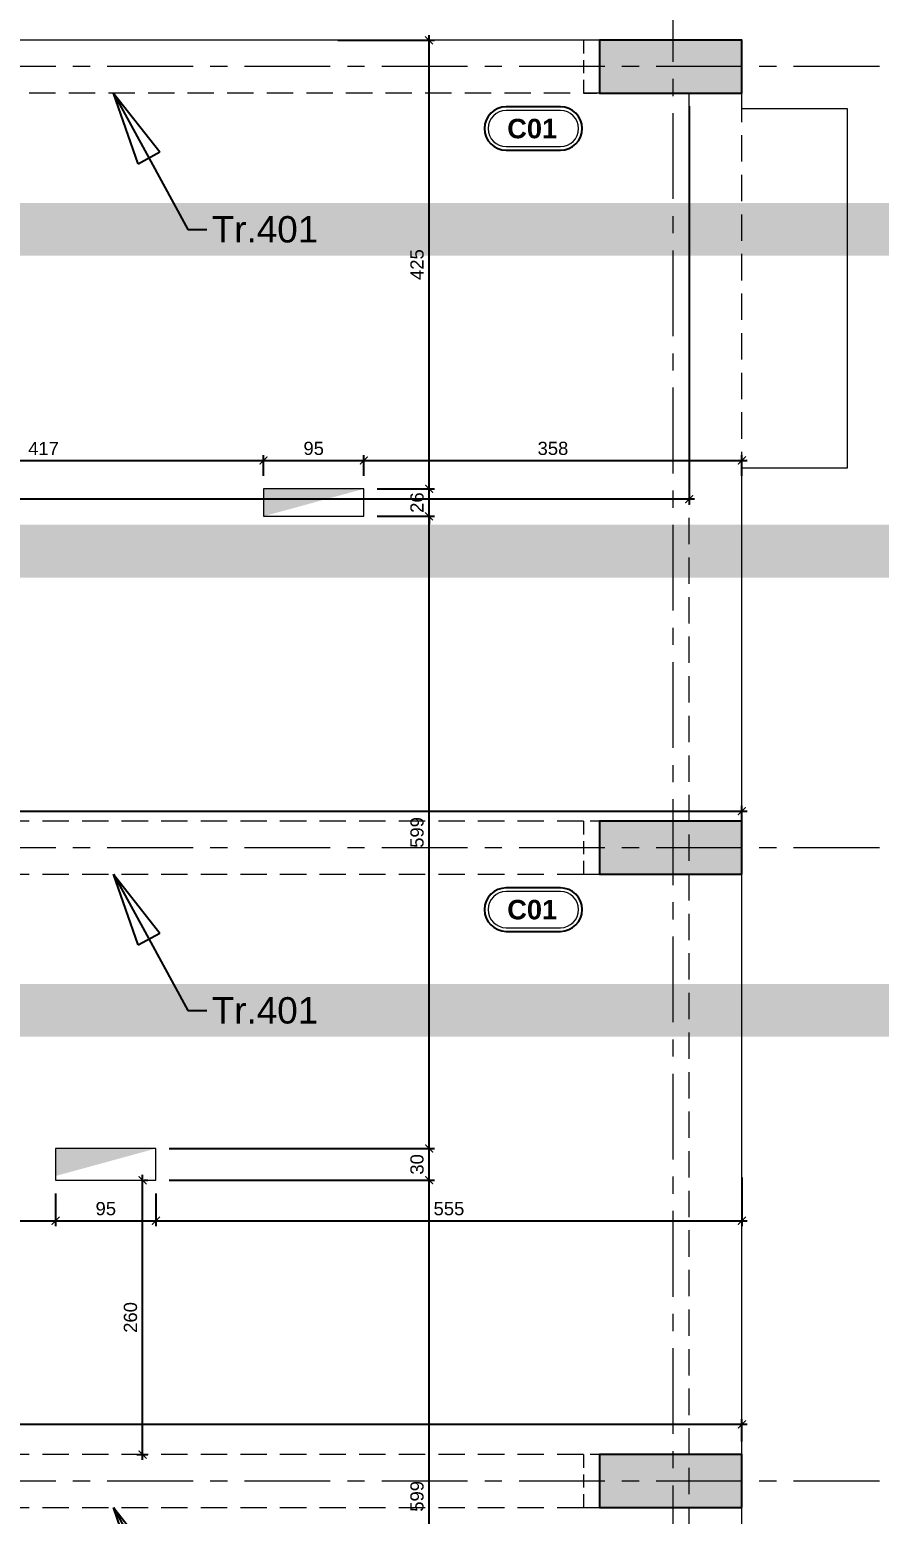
# Model space of a CAD drawing. Header units: centimetres. Extents: x 92587 to 105438, y -55119 to -48334.
# Drawn here: x 102409 to 103214, y -53454 to -52047 of the extents above; entities that cross this region are included whole.
import ezdxf
from ezdxf import colors
from ezdxf.entities.mleader import LeaderData, LeaderLine
from ezdxf.enums import TextEntityAlignment as Align
from ezdxf.math import Vec2, Vec3

# ---------------------------------------------------------------- set-up
doc = ezdxf.new("R2010")
doc.units = ezdxf.units.CM
doc.header["$LTSCALE"] = 50
doc.header["$MEASUREMENT"] = 0
for name, pattern in [('AXES', [2, 1.25, -0.25, 0.25, -0.25]), ('CACHE', [0.375, 0.25, -0.125]), ('CONTINU', [0])]:
    doc.linetypes.add(name, pattern=pattern)
doc.layers.get('0').update_dxf_attribs({"color": 8})
for name, color, linetype in [('AXES', 10, 'AXES'), ('BETON COUPE', 3, 'CONTINU'), ('BETON TRAME', 252, 'Continuous'), ('BORD', 5, 'Continuous'), ('PILIER', 7, 'Continuous')]:
    doc.layers.add(name, color=color, linetype=linetype)
for name, color, linetype, lineweight in [('BETON CACHE', 4, 'CACHE', 5), ('EXISTANT BORD', 251, 'Continuous', 60), ('PERCEMENT COTE', 251, 'Continuous', 13), ('PERCEMENT TRAME', 253, 'Continuous', 13)]:
    doc.layers.add(name, color=color, linetype=linetype, lineweight=lineweight)
doc.layers.add('PILIER PREFA SUP TRAME', color=7, linetype='Continuous', true_color=0xded1ff)
doc.styles.add('BRMNAMES', font='swisseb.ttf', dxfattribs={"height": 20})
doc.styles.add('RS_TEXT_1.100', font='arial.ttf', dxfattribs={"height": 25})
doc.styles.add('RS_TXT_50', font='arial.ttf', dxfattribs={"height": 12.5})
doc.dimstyles.new('RS_50CM_LINEAIRE', dxfattribs={"dimscale": 5, "dimtxt": 12.5, "dimasz": 1.5, "dimexe": 1, "dimexo": 2.5, "dimgap": 1, "dimtad": 1, "dimdec": 1, "dimrnd": 0.5, "dimdsep": 46, "dimtxsty": 'RS_TXT_50', "dimblk1": 'ARCHTICK', "dimblk2": 'ARCHTICK', "dimsah": 1, "dimcen": 2.5, "dimdle": 1, "dimclrt": 4, "dimadec": 0, "dimazin": 2, "dimtfac": 1, "dimtdec": 1, "dimtix": 1, "dimtmove": 2, "dimatfit": 3, "dimfxl": 1, "dimtolj": 1, "dimtzin": 0, "dimarcsym": 0})

# ---------------------------------------------------------------- blocks, each defined once
blk = doc.blocks.new('PILIER')
at = {"color": 252}
blk.add_lwpolyline([(1.563, 1.2), (-1.437, 1.2, 1), (-1.437, -1.2), (1.563, -1.2, 1), (1.563, 1.2, -1)], format="xyb", dxfattribs=at)
at = {"color": 10, "lineweight": 20}
blk.add_lwpolyline([(1.563, 1), (-1.437, 1, 1), (-1.437, -1), (1.563, -1, 1)], format="xyb", close=True, dxfattribs=at)
at = {"color": 7, "style": 'BRMNAMES'}
blk.add_attdef('PILIER_TEXTE', text='', height=1.076, dxfattribs=at).set_placement((0, 0), align=Align.MIDDLE_CENTER)
blk = doc.blocks.new('_Closed')
at = {"color": 0, "linetype": 'ByBlock', "lineweight": -2}
for p, q in [((-1, 0.167), (0, 0)), ((-1, 0.167), (-1, -0.167)), ((0, 0), (-1, -0.167)), ((0, 0), (-1, 0))]:
    blk.add_line(p, q, dxfattribs=at)
blk = doc.blocks.new('_ArchTick')
at = {"color": 0, "linetype": 'ByBlock', "const_width": 0.15}
blk.add_lwpolyline([(-0.5, -0.5), (0.5, 0.5)], dxfattribs=at)
blk = doc.blocks.new('*D2594')
at = {"layer": 'Defpoints', "color": 0, "transparency": 16777216}
for p in [(102630.5, -52455.5), (102630.5, -52482.4), (102213.6, -52552.4)]:
    blk.add_point(p, dxfattribs=at)
at = {"layer": 'PERCEMENT COTE', "color": 0, "lineweight": -2, "transparency": 16777216}
for p, q in [((102208.6, -52455.5), (102635.5, -52455.5)), ((102213.6, -52539.9), (102213.6, -52450.5)), ((102630.5, -52469.9), (102630.5, -52450.5))]:
    blk.add_line(p, q, dxfattribs=at)
at = {"layer": 'PERCEMENT COTE', "color": 0, "lineweight": -2, "transparency": 16777216, "xscale": 7.5, "yscale": 7.5, "zscale": 7.5, "rotation": 180}
blk.add_blockref('_ArchTick', (102213.6, -52455.5), dxfattribs=at)
at = {"layer": 'PERCEMENT COTE', "color": 0, "lineweight": -2, "transparency": 16777216, "xscale": 7.5, "yscale": 7.5, "zscale": 7.5}
blk.add_blockref('_ArchTick', (102630.5, -52455.5), dxfattribs=at)
at = {"layer": 'PERCEMENT COTE', "color": 4, "transparency": 16777216, "insert": (102422.1, -52444.2), "char_height": 12.5, "attachment_point": 5, "style": 'RS_TXT_50'}
blk.add_mtext('\\A1;417', dxfattribs=at)
blk = doc.blocks.new('*D2595')
at = {"layer": 'Defpoints', "color": 0, "transparency": 16777216}
for p in [(102725.5, -52455.5), (102630.5, -52482.4), (102725.5, -52482.4)]:
    blk.add_point(p, dxfattribs=at)
at = {"layer": 'PERCEMENT COTE', "color": 0, "lineweight": -2, "transparency": 16777216}
for p, q in [((102625.5, -52455.5), (102730.5, -52455.5)), ((102630.5, -52469.9), (102630.5, -52450.5)), ((102725.5, -52469.9), (102725.5, -52450.5))]:
    blk.add_line(p, q, dxfattribs=at)
at = {"layer": 'PERCEMENT COTE', "color": 0, "lineweight": -2, "transparency": 16777216, "xscale": 7.5, "yscale": 7.5, "zscale": 7.5, "rotation": 180}
blk.add_blockref('_ArchTick', (102630.5, -52455.5), dxfattribs=at)
at = {"layer": 'PERCEMENT COTE', "color": 0, "lineweight": -2, "transparency": 16777216, "xscale": 7.5, "yscale": 7.5, "zscale": 7.5}
blk.add_blockref('_ArchTick', (102725.5, -52455.5), dxfattribs=at)
at = {"layer": 'PERCEMENT COTE', "color": 4, "transparency": 16777216, "insert": (102678, -52444.1), "char_height": 12.5, "attachment_point": 5, "style": 'RS_TXT_50'}
blk.add_mtext('\\A1;95', dxfattribs=at)
blk = doc.blocks.new('*D2596')
at = {"layer": 'Defpoints', "color": 0, "transparency": 16777216}
for p in [(103083.6, -52455.5), (102725.5, -52482.4), (103083.6, -52482.4)]:
    blk.add_point(p, dxfattribs=at)
at = {"layer": 'PERCEMENT COTE', "color": 0, "lineweight": -2, "transparency": 16777216}
for p, q in [((102720.5, -52455.5), (103088.6, -52455.5)), ((102725.5, -52469.9), (102725.5, -52450.5)), ((103083.6, -52469.9), (103083.6, -52450.5))]:
    blk.add_line(p, q, dxfattribs=at)
at = {"layer": 'PERCEMENT COTE', "color": 0, "lineweight": -2, "transparency": 16777216, "xscale": 7.5, "yscale": 7.5, "zscale": 7.5, "rotation": 180}
blk.add_blockref('_ArchTick', (102725.5, -52455.5), dxfattribs=at)
at = {"layer": 'PERCEMENT COTE', "color": 0, "lineweight": -2, "transparency": 16777216, "xscale": 7.5, "yscale": 7.5, "zscale": 7.5}
blk.add_blockref('_ArchTick', (103083.6, -52455.5), dxfattribs=at)
at = {"layer": 'PERCEMENT COTE', "color": 4, "transparency": 16777216, "insert": (102904.6, -52444.1), "char_height": 12.5, "attachment_point": 5, "style": 'RS_TXT_50'}
blk.add_mtext('\\A1;358', dxfattribs=at)
blk = doc.blocks.new('*D2604')
at = {"layer": 'Defpoints', "color": 0, "transparency": 16777216}
for p in [(102433.6, -53137.4), (102248.6, -53143.8), (102433.6, -53175.8)]:
    blk.add_point(p, dxfattribs=at)
at = {"layer": 'PERCEMENT COTE', "color": 0, "lineweight": -2, "transparency": 16777216}
for p, q in [((102433.6, -53149.9), (102433.6, -53180.8)), ((102248.6, -53156.3), (102248.6, -53180.8)), ((102243.6, -53175.8), (102438.6, -53175.8))]:
    blk.add_line(p, q, dxfattribs=at)
at = {"layer": 'PERCEMENT COTE', "color": 0, "lineweight": -2, "transparency": 16777216, "xscale": 7.5, "yscale": 7.5, "zscale": 7.5, "rotation": 180}
blk.add_blockref('_ArchTick', (102248.6, -53175.8), dxfattribs=at)
at = {"layer": 'PERCEMENT COTE', "color": 0, "lineweight": -2, "transparency": 16777216, "xscale": 7.5, "yscale": 7.5, "zscale": 7.5}
blk.add_blockref('_ArchTick', (102433.6, -53175.8), dxfattribs=at)
at = {"layer": 'PERCEMENT COTE', "color": 4, "transparency": 16777216, "insert": (102341.1, -53164.4), "char_height": 12.5, "attachment_point": 5, "style": 'RS_TXT_50'}
blk.add_mtext('\\A1;185', dxfattribs=at)
blk = doc.blocks.new('*D2605')
at = {"layer": 'Defpoints', "color": 0, "transparency": 16777216}
for p in [(102433.6, -53137.4), (102528.6, -53137.4), (102528.6, -53175.8)]:
    blk.add_point(p, dxfattribs=at)
at = {"layer": 'PERCEMENT COTE', "color": 0, "lineweight": -2, "transparency": 16777216}
for p, q in [((102433.6, -53149.9), (102433.6, -53180.8)), ((102528.6, -53149.9), (102528.6, -53180.8)), ((102428.6, -53175.8), (102533.6, -53175.8))]:
    blk.add_line(p, q, dxfattribs=at)
at = {"layer": 'PERCEMENT COTE', "color": 0, "lineweight": -2, "transparency": 16777216, "xscale": 7.5, "yscale": 7.5, "zscale": 7.5, "rotation": 180}
blk.add_blockref('_ArchTick', (102433.6, -53175.8), dxfattribs=at)
at = {"layer": 'PERCEMENT COTE', "color": 0, "lineweight": -2, "transparency": 16777216, "xscale": 7.5, "yscale": 7.5, "zscale": 7.5}
blk.add_blockref('_ArchTick', (102528.6, -53175.8), dxfattribs=at)
at = {"layer": 'PERCEMENT COTE', "color": 4, "transparency": 16777216, "insert": (102481.1, -53164.4), "char_height": 12.5, "attachment_point": 5, "style": 'RS_TXT_50'}
blk.add_mtext('\\A1;95', dxfattribs=at)
blk = doc.blocks.new('*D2606')
at = {"layer": 'Defpoints', "color": 0, "transparency": 16777216}
for p in [(103083.6, -53122.4), (102528.6, -53137.4), (103083.6, -53175.8)]:
    blk.add_point(p, dxfattribs=at)
at = {"layer": 'PERCEMENT COTE', "color": 0, "lineweight": -2, "transparency": 16777216}
for p, q in [((103083.6, -53134.9), (103083.6, -53180.8)), ((102528.6, -53149.9), (102528.6, -53180.8)), ((102523.6, -53175.8), (103088.6, -53175.8))]:
    blk.add_line(p, q, dxfattribs=at)
at = {"layer": 'PERCEMENT COTE', "color": 0, "lineweight": -2, "transparency": 16777216, "xscale": 7.5, "yscale": 7.5, "zscale": 7.5, "rotation": 180}
blk.add_blockref('_ArchTick', (102528.6, -53175.8), dxfattribs=at)
at = {"layer": 'PERCEMENT COTE', "color": 0, "lineweight": -2, "transparency": 16777216, "xscale": 7.5, "yscale": 7.5, "zscale": 7.5}
blk.add_blockref('_ArchTick', (103083.6, -53175.8), dxfattribs=at)
at = {"layer": 'PERCEMENT COTE', "color": 4, "transparency": 16777216, "insert": (102806.1, -53164.4), "char_height": 12.5, "attachment_point": 5, "style": 'RS_TXT_50'}
blk.add_mtext('\\A1;555', dxfattribs=at)
blk = doc.blocks.new('*D2618')
at = {"layer": 'Defpoints', "color": 0, "transparency": 16777216}
for p in [(102528.6, -53137.4), (102787.3, -53137.4), (102756.6, -53736.4)]:
    blk.add_point(p, dxfattribs=at)
at = {"layer": 'PERCEMENT COTE', "color": 0, "lineweight": -2, "transparency": 16777216}
for p, q in [((102541.1, -53137.4), (102792.3, -53137.4)), ((102787.3, -53741.4), (102787.3, -53132.4)), ((102769.1, -53736.4), (102792.3, -53736.4))]:
    blk.add_line(p, q, dxfattribs=at)
at = {"layer": 'PERCEMENT COTE', "color": 0, "lineweight": -2, "transparency": 16777216, "xscale": 7.5, "yscale": 7.5, "zscale": 7.5}
for p, rotation in [((102787.3, -53137.4), 90), ((102787.3, -53736.4), 270)]:
    blk.add_blockref('_ArchTick', p, dxfattribs=dict(at, rotation=rotation))
at = {"layer": 'PERCEMENT COTE', "color": 4, "transparency": 16777216, "insert": (102775.9, -53436.9), "char_height": 12.5, "attachment_point": 5, "rotation": 90, "style": 'RS_TXT_50'}
blk.add_mtext('\\A1;599', dxfattribs=at)
blk = doc.blocks.new('*D2619')
at = {"layer": 'Defpoints', "color": 0, "transparency": 16777216}
for p in [(102528.6, -53107.4), (102787.3, -53107.4), (102528.6, -53137.4)]:
    blk.add_point(p, dxfattribs=at)
at = {"layer": 'PERCEMENT COTE', "color": 0, "lineweight": -2, "transparency": 16777216}
for p, q in [((102541.1, -53107.4), (102792.3, -53107.4)), ((102787.3, -53142.4), (102787.3, -53102.4)), ((102541.1, -53137.4), (102792.3, -53137.4))]:
    blk.add_line(p, q, dxfattribs=at)
at = {"layer": 'PERCEMENT COTE', "color": 0, "lineweight": -2, "transparency": 16777216, "xscale": 7.5, "yscale": 7.5, "zscale": 7.5}
for p, rotation in [((102787.3, -53107.4), 90), ((102787.3, -53137.4), 270)]:
    blk.add_blockref('_ArchTick', p, dxfattribs=dict(at, rotation=rotation))
at = {"layer": 'PERCEMENT COTE', "color": 4, "transparency": 16777216, "insert": (102775.9, -53122.4), "char_height": 12.5, "attachment_point": 5, "rotation": 90, "style": 'RS_TXT_50'}
blk.add_mtext('\\A1;30', dxfattribs=at)
blk = doc.blocks.new('*D2620')
at = {"layer": 'Defpoints', "color": 0, "transparency": 16777216}
for p in [(102725.5, -52508.4), (102787.3, -52508.4), (102528.6, -53107.4)]:
    blk.add_point(p, dxfattribs=at)
at = {"layer": 'PERCEMENT COTE', "color": 0, "lineweight": -2, "transparency": 16777216}
for p, q in [((102787.3, -53112.4), (102787.3, -52503.4)), ((102738, -52508.4), (102792.3, -52508.4)), ((102541.1, -53107.4), (102792.3, -53107.4))]:
    blk.add_line(p, q, dxfattribs=at)
at = {"layer": 'PERCEMENT COTE', "color": 0, "lineweight": -2, "transparency": 16777216, "xscale": 7.5, "yscale": 7.5, "zscale": 7.5}
for p, rotation in [((102787.3, -52508.4), 90), ((102787.3, -53107.4), 270)]:
    blk.add_blockref('_ArchTick', p, dxfattribs=dict(at, rotation=rotation))
at = {"layer": 'PERCEMENT COTE', "color": 4, "transparency": 16777216, "insert": (102775.9, -52807.9), "char_height": 12.5, "attachment_point": 5, "rotation": 90, "style": 'RS_TXT_50'}
blk.add_mtext('\\A1;599', dxfattribs=at)
blk = doc.blocks.new('*D2621')
at = {"layer": 'Defpoints', "color": 0, "transparency": 16777216}
for p in [(102725.5, -52482.4), (102787.3, -52482.4), (102725.5, -52508.4)]:
    blk.add_point(p, dxfattribs=at)
at = {"layer": 'PERCEMENT COTE', "color": 0, "lineweight": -2, "transparency": 16777216}
for p, q in [((102787.3, -52482.4), (102787.3, -52474.9)), ((102738, -52482.4), (102792.3, -52482.4)), ((102787.3, -52508.4), (102787.3, -52482.4)), ((102738, -52508.4), (102792.3, -52508.4)), ((102787.3, -52508.4), (102787.3, -52515.9))]:
    blk.add_line(p, q, dxfattribs=at)
at = {"layer": 'PERCEMENT COTE', "color": 0, "lineweight": -2, "transparency": 16777216, "xscale": 7.5, "yscale": 7.5, "zscale": 7.5}
for p, rotation in [((102787.3, -52482.4), 270), ((102787.3, -52508.4), 90)]:
    blk.add_blockref('_ArchTick', p, dxfattribs=dict(at, rotation=rotation))
at = {"layer": 'PERCEMENT COTE', "color": 4, "transparency": 16777216, "insert": (102775.9, -52495.4), "char_height": 12.5, "attachment_point": 5, "rotation": 90, "style": 'RS_TXT_50'}
blk.add_mtext('\\A1;26', dxfattribs=at)
blk = doc.blocks.new('*D2622')
at = {"layer": 'Defpoints', "color": 0, "transparency": 16777216}
for p in [(102688.3, -52057.4), (102787.3, -52057.4), (102725.5, -52482.4)]:
    blk.add_point(p, dxfattribs=at)
at = {"layer": 'PERCEMENT COTE', "color": 0, "lineweight": -2, "transparency": 16777216}
for p, q in [((102787.3, -52487.4), (102787.3, -52052.4)), ((102700.8, -52057.4), (102792.3, -52057.4)), ((102738, -52482.4), (102792.3, -52482.4))]:
    blk.add_line(p, q, dxfattribs=at)
at = {"layer": 'PERCEMENT COTE', "color": 0, "lineweight": -2, "transparency": 16777216, "xscale": 7.5, "yscale": 7.5, "zscale": 7.5}
for p, rotation in [((102787.3, -52057.4), 90), ((102787.3, -52482.4), 270)]:
    blk.add_blockref('_ArchTick', p, dxfattribs=dict(at, rotation=rotation))
at = {"layer": 'PERCEMENT COTE', "color": 4, "transparency": 16777216, "insert": (102775.9, -52269.9), "char_height": 12.5, "attachment_point": 5, "rotation": 90, "style": 'RS_TXT_50'}
blk.add_mtext('\\A1;425', dxfattribs=at)
blk = doc.blocks.new('*D2635')
at = {"layer": 'Defpoints', "color": 0, "transparency": 16777216}
for p in [(102505, -53137.4), (102515.9, -53137.4), (102498, -53397.4)]:
    blk.add_point(p, dxfattribs=at)
at = {"layer": 'PERCEMENT COTE', "color": 0, "lineweight": -2, "transparency": 16777216}
for p, q in [((102515.9, -53402.4), (102515.9, -53132.4)), ((102517.5, -53137.4), (102520.9, -53137.4)), ((102510.5, -53397.4), (102520.9, -53397.4))]:
    blk.add_line(p, q, dxfattribs=at)
at = {"layer": 'PERCEMENT COTE', "color": 0, "lineweight": -2, "transparency": 16777216, "xscale": 7.5, "yscale": 7.5, "zscale": 7.5}
for p, rotation in [((102515.9, -53137.4), 90), ((102515.9, -53397.4), 270)]:
    blk.add_blockref('_ArchTick', p, dxfattribs=dict(at, rotation=rotation))
at = {"layer": 'PERCEMENT COTE', "color": 4, "transparency": 16777216, "insert": (102504.5, -53267.4), "char_height": 12.5, "attachment_point": 5, "rotation": 90, "style": 'RS_TXT_50'}
blk.add_mtext('\\A1;260', dxfattribs=at)
blk = doc.blocks.new('*D2719')
at = {"layer": 'BETON COUPE', "color": 0, "lineweight": -2, "transparency": 16777216}
for p, q in [((100933.6, -52119.9), (100933.6, -52497.1)), ((103033.6, -52119.9), (103033.6, -52497.1)), ((103038.6, -52492.1), (100928.6, -52492.1))]:
    blk.add_line(p, q, dxfattribs=at)
at = {"layer": 'Defpoints', "color": 0, "transparency": 16777216}
for p in [(100933.6, -52107.4), (103033.6, -52107.4), (100933.6, -52492.1)]:
    blk.add_point(p, dxfattribs=at)
at = {"layer": 'BETON COUPE', "color": 0, "lineweight": -2, "transparency": 16777216, "xscale": 7.5, "yscale": 7.5, "zscale": 7.5, "rotation": 180}
blk.add_blockref('_ArchTick', (100933.6, -52492.1), dxfattribs=at)
at = {"layer": 'BETON COUPE', "color": 0, "lineweight": -2, "transparency": 16777216, "xscale": 7.5, "yscale": 7.5, "zscale": 7.5}
blk.add_blockref('_ArchTick', (103033.6, -52492.1), dxfattribs=at)
at = {"layer": 'BETON COUPE', "color": 4, "transparency": 16777216, "insert": (101983.6, -52480.8), "char_height": 12.5, "attachment_point": 5, "style": 'RS_TXT_50'}
blk.add_mtext('\\A1;2100', dxfattribs=at)
blk = doc.blocks.new('*D2720')
at = {"layer": 'BETON COUPE', "color": 0, "lineweight": -2, "transparency": 16777216}
for p, q in [((100883.6, -52834.9), (100883.6, -52782.8)), ((103083.6, -52834.9), (103083.6, -52782.8)), ((100878.6, -52787.8), (103088.6, -52787.8))]:
    blk.add_line(p, q, dxfattribs=at)
at = {"layer": 'Defpoints', "color": 0, "transparency": 16777216}
for p in [(103083.6, -52787.8), (100883.6, -52847.4), (103083.6, -52847.4)]:
    blk.add_point(p, dxfattribs=at)
at = {"layer": 'BETON COUPE', "color": 0, "lineweight": -2, "transparency": 16777216, "xscale": 7.5, "yscale": 7.5, "zscale": 7.5, "rotation": 180}
blk.add_blockref('_ArchTick', (100883.6, -52787.8), dxfattribs=at)
at = {"layer": 'BETON COUPE', "color": 0, "lineweight": -2, "transparency": 16777216, "xscale": 7.5, "yscale": 7.5, "zscale": 7.5}
blk.add_blockref('_ArchTick', (103083.6, -52787.8), dxfattribs=at)
at = {"layer": 'BETON COUPE', "color": 4, "transparency": 16777216, "insert": (101983.6, -52776.4), "char_height": 12.5, "attachment_point": 5, "style": 'RS_TXT_50'}
blk.add_mtext('\\A1;2200', dxfattribs=at)
blk = doc.blocks.new('*D2721')
at = {"layer": 'BETON COUPE', "color": 0, "lineweight": -2, "transparency": 16777216}
for p, q in [((100883.6, -53384.9), (100883.6, -53363.7)), ((103083.6, -53384.9), (103083.6, -53363.7)), ((103088.6, -53368.7), (100878.6, -53368.7))]:
    blk.add_line(p, q, dxfattribs=at)
at = {"layer": 'Defpoints', "color": 0, "transparency": 16777216}
for p in [(100883.6, -53368.7), (100883.6, -53397.4), (103083.6, -53397.4)]:
    blk.add_point(p, dxfattribs=at)
at = {"layer": 'BETON COUPE', "color": 0, "lineweight": -2, "transparency": 16777216, "xscale": 7.5, "yscale": 7.5, "zscale": 7.5, "rotation": 180}
blk.add_blockref('_ArchTick', (100883.6, -53368.7), dxfattribs=at)
at = {"layer": 'BETON COUPE', "color": 0, "lineweight": -2, "transparency": 16777216, "xscale": 7.5, "yscale": 7.5, "zscale": 7.5}
blk.add_blockref('_ArchTick', (103083.6, -53368.7), dxfattribs=at)
at = {"layer": 'BETON COUPE', "color": 4, "transparency": 16777216, "insert": (101983.6, -53357.3), "char_height": 12.5, "attachment_point": 5, "style": 'RS_TXT_50'}
blk.add_mtext('\\A1;2200', dxfattribs=at)

msp = doc.modelspace()

# ---------------------------------------------------------------- hatches: boundary and pattern name
at = {"layer": 'BETON TRAME', "transparency": 33554559}
h = msp.add_hatch(color=256, dxfattribs=at)
h.dxf.hatch_style = 1
h.paths.add_polyline_path([(102213.57, -52797.36), (102248.57, -52797.36), (102248.57, -53447.36), (102213.57, -53447.36), (102213.57, -53272.36), (101753.57, -53272.36), (101753.57, -53447.36), (101718.57, -53447.36), (101718.57, -52797.36), (101753.57, -52797.36), (101753.57, -53232.36), (101963.57, -53232.36), (101963.57, -52902.36), (102003.57, -52902.36), (102003.57, -53232.36), (102213.57, -53232.36)])
h.paths.add_polyline_path([(103083.57, -54122.36), (103083.57, -54072.36), (102948.57, -54072.36), (102948.57, -54122.36)])
h.paths.add_polyline_path([(102348.57, -54122.36), (102348.57, -54072.36), (102213.57, -54072.36), (102213.57, -54122.36)])
h.paths.add_polyline_path([(101753.57, -54122.36), (101753.57, -54072.36), (101618.57, -54072.36), (101618.57, -54122.36)])
h.paths.add_polyline_path([(101018.57, -54122.36), (101018.57, -54072.36), (100883.57, -54072.36), (100883.57, -54122.36)])
h.paths.add_polyline_path([(101018.57, -53447.36), (101018.57, -53397.36), (100883.57, -53397.36), (100883.57, -53447.36)])
h.paths.add_polyline_path([(103083.57, -53447.36), (103083.57, -53397.36), (102948.57, -53397.36), (102948.57, -53447.36)])
h.paths.add_polyline_path([(103083.57, -52847.36), (103083.57, -52797.36), (102948.57, -52797.36), (102948.57, -52847.36)])
h.paths.add_polyline_path([(101018.57, -52847.36), (101018.57, -52797.36), (100883.57, -52797.36), (100883.57, -52847.36)])
h.paths.add_polyline_path([(101018.57, -52107.36), (101018.57, -52057.36), (100883.57, -52057.36), (100883.57, -52107.36)])
h.paths.add_polyline_path([(102948.57, -52057.36), (102948.57, -52107.36), (103083.57, -52107.36), (103083.57, -52057.36)])
h.paths.add_polyline_path([(102253.57, -52107.36), (102253.57, -52057.36), (102143.57, -52057.36), (102143.57, -52107.36)])
h.paths.add_polyline_path([(101823.57, -52107.36), (101823.57, -52057.36), (101713.57, -52057.36), (101713.57, -52107.36)])
h.paths.add_polyline_path([(101848.57, -52057.36), (101823.57, -52057.36), (101823.57, -52562.36), (101848.57, -52562.36)])
h.paths.add_polyline_path([(102143.57, -52057.36), (102118.57, -52057.36), (102118.57, -52562.36), (102143.57, -52562.36)])

# ---------------------------------------------------------------- linework, layer by layer
at = {"layer": 'AXES', "lineweight": 5, "ltscale": 1.3}
for p, q in [((103018.57, -54417.76), (103018.57, -51920.77)), ((103473.75, -52082.36), (99404.26, -52082.36)), ((103473.75, -52822.36), (99404.26, -52822.36)), ((103473.75, -53422.36), (99404.26, -53422.36))]:
    msp.add_line(p, q, dxfattribs=at)
at = {"layer": 'BETON CACHE', "lineweight": 5, "ltscale": 2}
for points in [[(100883.57, -54122.36), (103083.57, -54122.36), (103083.57, -52057.36), (100883.57, -52057.36)], [(100933.57, -54072.36), (103033.57, -54072.36), (103033.57, -52107.36), (100933.57, -52107.36)], [(100883.57, -52847.36), (103083.57, -52847.36), (103083.57, -52797.36), (100883.57, -52797.36)], [(103083.57, -53397.36), (100883.57, -53397.36), (100883.57, -53447.36), (103083.57, -53447.36)]]:
    msp.add_lwpolyline(points, close=True, dxfattribs=at)
at = {"layer": 'BETON COUPE'}
for points in [[(102948.57, -52057.36), (102948.57, -52107.36), (103083.57, -52107.36), (103083.57, -52057.36)], [(103083.57, -52847.36), (103083.57, -52797.36), (102948.57, -52797.36), (102948.57, -52847.36)], [(103083.57, -53447.36), (103083.57, -53397.36), (102948.57, -53397.36), (102948.57, -53447.36)]]:
    msp.add_lwpolyline(points, close=True, dxfattribs=at)
at = {"layer": 'BORD', "lineweight": 5, "ltscale": 0.5}
msp.add_lwpolyline([(103083.57, -53782.36), (103083.57, -52462.36), (103183.57, -52462.36), (103183.57, -52122.36), (103083.57, -52122.36), (103083.57, -52057.36), (100883.57, -52057.36), (100378.57, -52057.36), (100378.57, -53422.36), (100883.57, -53422.36), (100883.57, -53782.36)], dxfattribs=at)
for points in [[(102725.54, -52482.36), (102630.54, -52482.36), (102630.54, -52508.36), (102725.54, -52508.36)], [(102433.57, -53137.36), (102528.57, -53137.36), (102528.57, -53107.36), (102433.57, -53107.36)]]:
    msp.add_lwpolyline(points, close=True, dxfattribs=at)
at = {"layer": 'EXISTANT BORD', "linetype": 'CACHE', "lineweight": 13}
for points in [[(102933.57, -52057.36), (102933.57, -52107.36), (103083.57, -52107.36), (103083.57, -52057.36)], [(103083.57, -52847.36), (103083.57, -52797.36), (102933.57, -52797.36), (102933.57, -52847.36)], [(103083.57, -53447.36), (103083.57, -53397.36), (102933.57, -53397.36), (102933.57, -53447.36)]]:
    msp.add_lwpolyline(points, close=True, dxfattribs=at)
at = {"layer": 'PERCEMENT TRAME'}
for points in [[(102630.54, -52508.36), (102630.54, -52482.36), (102725.54, -52482.36)], [(102433.57, -53133.36), (102433.57, -53107.36), (102528.57, -53107.36)]]:
    msp.add_solid(points, dxfattribs=at)

# ---------------------------------------------------------------- block references
at = {"layer": 'PILIER', "xscale": 17.145, "yscale": 17.145, "zscale": 17.145}
for p in [(102884.96, -52141.03), (102884.96, -52881.03)]:
    msp.add_blockref('PILIER', p, dxfattribs=at).add_auto_attribs({'PILIER_TEXTE': 'C01'})

# ---------------------------------------------------------------- dimensions: what is measured, and where the dimension line sits
at = {"layer": 'BETON COUPE'}
dim = msp.add_linear_dim(base=(100883.57, -53368.73), p1=(103083.57, -53397.36), p2=(100883.57, -53397.36), dimstyle='RS_50CM_LINEAIRE', dxfattribs=at)
dim.commit()
dim.dimension.update_dxf_attribs({"geometry": '*D2721', "text_midpoint": (101983.57, -53357.35)})
at = {"layer": 'PERCEMENT COTE'}
for base, p1, p2, picture, middle in [((102787.28, -53107.36), (102528.57, -53137.36), (102528.57, -53107.36), '*D2619', (102775.89, -53122.36)), ((102515.89, -53137.36), (102498.04, -53397.36), (102505, -53137.36), '*D2635', (102504.5, -53267.36))]:
    dim = msp.add_linear_dim(base=base, p1=p1, p2=p2, angle=90, dimstyle='RS_50CM_LINEAIRE', dxfattribs=at)
    dim.commit()
    dim.dimension.update_dxf_attribs({"geometry": picture, "text_midpoint": middle})
for base, p1, p2, picture, middle in [((103083.57, -53175.75), (102528.57, -53137.36), (103083.57, -53122.36), '*D2606', (102806.07, -53164.4)), ((102433.57, -53175.75), (102248.57, -53143.82), (102433.57, -53137.36), '*D2604', (102341.07, -53164.37)), ((102528.57, -53175.75), (102433.57, -53137.36), (102528.57, -53137.36), '*D2605', (102481.07, -53164.37))]:
    dim = msp.add_linear_dim(base=base, p1=p1, p2=p2, dimstyle='RS_50CM_LINEAIRE', dxfattribs=at)
    dim.commit()
    dim.dimension.update_dxf_attribs({"geometry": picture, "text_midpoint": middle})

# ---------------------------------------------------------------- next in the draw order: leaders
at = {"layer": 'PILIER PREFA SUP TRAME'}
ml = msp.add_multileader_mtext('Standard', dxfattribs=at)
ml.set_content('Tr.401', color=256, style='RS_TEXT_1.100')
ml.set_leader_properties()
ml.set_arrow_properties(name='CLOSED')
ml.build(insert=Vec2(0, 0))
ml.multileader.update_dxf_attribs({"text_right_attachment_type": 6, "dogleg_length": 0.36, "arrow_head_size": 70, "scale": 50})
ctx = ml.context
ctx.base_point, ctx.scale, ctx.char_height, ctx.arrow_head_size, ctx.landing_gap_size, ctx.plane_origin = Vec3(102576.9, -52236.67), 50, 25, 70, 4.5, Vec3(102488.41, -52107.36)
ctx.right_attachment = 6
notes = []
notes.append((ctx, [(0, (1, 1, 0), (102558.9, -52236.67), (1, 0), 18, [(0, [(102488.41, -52107.36)], 0, [])])]))
ctx.mtext.insert, ctx.mtext.flow_direction = Vec3(102581.4, -52223.96), 5
ctx.mtext.has_bg_fill, ctx.mtext.bg_color, ctx.mtext.bg_scale_factor, ctx.mtext.bg_transparency, ctx.mtext.use_window_bg_color = 1, -1023410146, 1.5, 0, 0
ml = msp.add_multileader_mtext('Standard', dxfattribs=at)
ml.set_content('Tr.404', color=256, style='RS_TEXT_1.100')
ml.set_leader_properties()
ml.set_arrow_properties(name='CLOSED')
ml.build(insert=Vec2(0, 0))
ml.multileader.update_dxf_attribs({"text_right_attachment_type": 6, "dogleg_length": 0.36, "arrow_head_size": 70, "scale": 50})
ctx = ml.context
ctx.base_point, ctx.scale, ctx.char_height, ctx.arrow_head_size, ctx.landing_gap_size, ctx.plane_origin = Vec3(100689.44, -52541.67), 50, 25, 70, 4.5, Vec3(100600.95, -52412.36)
ctx.right_attachment = 6
notes.append((ctx, [(0, (1, 1, 0), (100671.44, -52541.67), (1, 0), 18, [(0, [(100600.95, -52412.36)], 0, [])])]))
ctx.mtext.insert, ctx.mtext.width, ctx.mtext.flow_direction = Vec3(100693.94, -52528.96), 93.7074, 5
ctx.mtext.has_bg_fill, ctx.mtext.bg_color, ctx.mtext.bg_scale_factor, ctx.mtext.bg_transparency, ctx.mtext.use_window_bg_color = 1, -1023410146, 1.5, 0, 0
ml = msp.add_multileader_mtext('Standard', dxfattribs=at)
ml.set_content('Tr.401', color=256, style='RS_TEXT_1.100')
ml.set_leader_properties()
ml.set_arrow_properties(name='CLOSED')
ml.build(insert=Vec2(0, 0))
ml.multileader.update_dxf_attribs({"text_right_attachment_type": 6, "dogleg_length": 0.36, "arrow_head_size": 70, "scale": 50})
ctx = ml.context
ctx.base_point, ctx.scale, ctx.char_height, ctx.arrow_head_size, ctx.landing_gap_size, ctx.plane_origin = Vec3(102576.9, -52976.67), 50, 25, 70, 4.5, Vec3(102488.41, -52847.36)
ctx.right_attachment = 6
notes.append((ctx, [(0, (1, 1, 0), (102558.9, -52976.67), (1, 0), 18, [(0, [(102488.41, -52847.36)], 0, [])])]))
ctx.mtext.insert, ctx.mtext.flow_direction = Vec3(102581.4, -52963.96), 5
ctx.mtext.has_bg_fill, ctx.mtext.bg_color, ctx.mtext.bg_scale_factor, ctx.mtext.bg_transparency, ctx.mtext.use_window_bg_color = 1, -1023410146, 1.5, 0, 0
ml = msp.add_multileader_mtext('Standard', dxfattribs=at)
ml.set_content('Tr.401', color=256, style='RS_TEXT_1.100')
ml.set_leader_properties()
ml.set_arrow_properties(name='CLOSED')
ml.build(insert=Vec2(0, 0))
ml.multileader.update_dxf_attribs({"text_right_attachment_type": 6, "dogleg_length": 0.36, "arrow_head_size": 70, "scale": 50})
ctx = ml.context
ctx.base_point, ctx.scale, ctx.char_height, ctx.arrow_head_size, ctx.landing_gap_size, ctx.plane_origin = Vec3(102576.9, -53576.67), 50, 25, 70, 4.5, Vec3(102488.41, -53447.36)
ctx.right_attachment = 6
notes.append((ctx, [(0, (1, 1, 0), (102558.9, -53576.67), (1, 0), 18, [(0, [(102488.41, -53447.36)], 0, [])])]))
ctx.mtext.insert, ctx.mtext.flow_direction = Vec3(102581.4, -53563.96), 5
ctx.mtext.has_bg_fill, ctx.mtext.bg_color, ctx.mtext.bg_scale_factor, ctx.mtext.bg_transparency, ctx.mtext.use_window_bg_color = 1, -1023410146, 1.5, 0, 0
for ctx, leaders in notes:
    for number, flags, end, landing, length, lines in leaders:
        leader = LeaderData()
        leader.index, (leader.has_last_leader_line, leader.has_dogleg_vector, leader.attachment_direction) = number, flags
        leader.last_leader_point, leader.dogleg_vector, leader.dogleg_length = Vec3(end), Vec3(landing), length
        for number, points, colour, breaks in lines:
            line = LeaderLine()
            line.index, line.vertices, line.color, line.breaks = number, Vec3.list(points), colors.encode_raw_color(colour), breaks
            leader.lines.append(line)
        ctx.leaders.append(leader)

# ---------------------------------------------------------------- next in the draw order: dimensions: what is measured, and where the dimension line sits
at = {"layer": 'PERCEMENT COTE'}
for base, p1, p2, picture, middle in [((102630.54, -52455.45), (102213.57, -52552.36), (102630.54, -52482.36), '*D2594', (102422.05, -52444.18)), ((102725.54, -52455.45), (102630.54, -52482.36), (102725.54, -52482.36), '*D2595', (102678.04, -52444.07)), ((103083.57, -52455.45), (102725.54, -52482.36), (103083.57, -52482.36), '*D2596', (102904.55, -52444.07))]:
    dim = msp.add_linear_dim(base=base, p1=p1, p2=p2, dimstyle='RS_50CM_LINEAIRE', dxfattribs=at)
    dim.commit()
    dim.dimension.update_dxf_attribs({"geometry": picture, "text_midpoint": middle})
for base, p1, p2, picture, middle in [((102787.28, -52482.36), (102725.54, -52508.36), (102725.54, -52482.36), '*D2621', (102775.9, -52495.36)), ((102787.28, -53137.36), (102756.57, -53736.36), (102528.57, -53137.36), '*D2618', (102775.9, -53436.86))]:
    dim = msp.add_linear_dim(base=base, p1=p1, p2=p2, angle=90, dimstyle='RS_50CM_LINEAIRE', dxfattribs=at)
    dim.commit()
    dim.dimension.update_dxf_attribs({"geometry": picture, "text_midpoint": middle})

# ---------------------------------------------------------------- next in the draw order: leaders
at = {"layer": 'PILIER PREFA SUP TRAME'}
ml = msp.add_multileader_mtext('Standard', dxfattribs=at)
ml.set_content('Tr.404', color=256, style='RS_TEXT_1.100')
ml.set_leader_properties()
ml.set_arrow_properties(name='CLOSED')
ml.build(insert=Vec2(0, 0))
ml.multileader.update_dxf_attribs({"text_right_attachment_type": 6, "dogleg_length": 0.36, "arrow_head_size": 70, "scale": 50})
ctx = ml.context
ctx.base_point, ctx.scale, ctx.char_height, ctx.arrow_head_size, ctx.landing_gap_size, ctx.plane_origin = Vec3(100735.34, -52236.67), 50, 25, 70, 4.5, Vec3(100646.85, -52107.36)
ctx.right_attachment = 6
notes = []
notes.append((ctx, [(0, (1, 1, 0), (100717.34, -52236.67), (1, 0), 18, [(0, [(100646.85, -52107.36)], 0, [])])]))
ctx.mtext.insert, ctx.mtext.width, ctx.mtext.flow_direction = Vec3(100739.84, -52223.96), 93.7074, 5
ctx.mtext.has_bg_fill, ctx.mtext.bg_color, ctx.mtext.bg_scale_factor, ctx.mtext.bg_transparency, ctx.mtext.use_window_bg_color = 1, -1023410146, 1.5, 0, 0
ml = msp.add_multileader_mtext('Standard', dxfattribs=at)
ml.set_content('Tr.404', color=256, style='RS_TEXT_1.100')
ml.set_leader_properties()
ml.set_arrow_properties(name='CLOSED')
ml.build(insert=Vec2(0, 0))
ml.multileader.update_dxf_attribs({"text_right_attachment_type": 6, "dogleg_length": 0.36, "arrow_head_size": 70, "scale": 50})
ctx = ml.context
ctx.base_point, ctx.scale, ctx.char_height, ctx.arrow_head_size, ctx.landing_gap_size, ctx.plane_origin = Vec3(100689.44, -52976.67), 50, 25, 70, 4.5, Vec3(100600.95, -52847.36)
ctx.right_attachment = 6
notes.append((ctx, [(0, (1, 1, 0), (100671.44, -52976.67), (1, 0), 18, [(0, [(100600.95, -52847.36)], 0, [])])]))
ctx.mtext.insert, ctx.mtext.width, ctx.mtext.flow_direction = Vec3(100693.94, -52963.96), 93.7074, 5
ctx.mtext.has_bg_fill, ctx.mtext.bg_color, ctx.mtext.bg_scale_factor, ctx.mtext.bg_transparency, ctx.mtext.use_window_bg_color = 1, -1023410146, 1.5, 0, 0
for ctx, leaders in notes:
    for number, flags, end, landing, length, lines in leaders:
        leader = LeaderData()
        leader.index, (leader.has_last_leader_line, leader.has_dogleg_vector, leader.attachment_direction) = number, flags
        leader.last_leader_point, leader.dogleg_vector, leader.dogleg_length = Vec3(end), Vec3(landing), length
        for number, points, colour, breaks in lines:
            line = LeaderLine()
            line.index, line.vertices, line.color, line.breaks = number, Vec3.list(points), colors.encode_raw_color(colour), breaks
            leader.lines.append(line)
        ctx.leaders.append(leader)

# ---------------------------------------------------------------- next in the draw order: dimensions: what is measured, and where the dimension line sits
at = {"layer": 'BETON COUPE'}
for base, p1, p2, picture, middle in [((100933.57, -52492.14), (103033.57, -52107.36), (100933.57, -52107.36), '*D2719', (101983.57, -52480.76)), ((103083.57, -52787.77), (100883.57, -52847.36), (103083.57, -52847.36), '*D2720', (101983.57, -52776.38))]:
    dim = msp.add_linear_dim(base=base, p1=p1, p2=p2, dimstyle='RS_50CM_LINEAIRE', dxfattribs=at)
    dim.commit()
    dim.dimension.update_dxf_attribs({"geometry": picture, "text_midpoint": middle})
at = {"layer": 'PERCEMENT COTE'}
for base, p1, p2, picture, middle in [((102787.28, -52057.36), (102725.54, -52482.36), (102688.29, -52057.36), '*D2622', (102775.9, -52269.86)), ((102787.28, -52508.36), (102528.57, -53107.36), (102725.54, -52508.36), '*D2620', (102775.9, -52807.86))]:
    dim = msp.add_linear_dim(base=base, p1=p1, p2=p2, angle=90, dimstyle='RS_50CM_LINEAIRE', dxfattribs=at)
    dim.commit()
    dim.dimension.update_dxf_attribs({"geometry": picture, "text_midpoint": middle})

doc.saveas('drawing.dxf')
